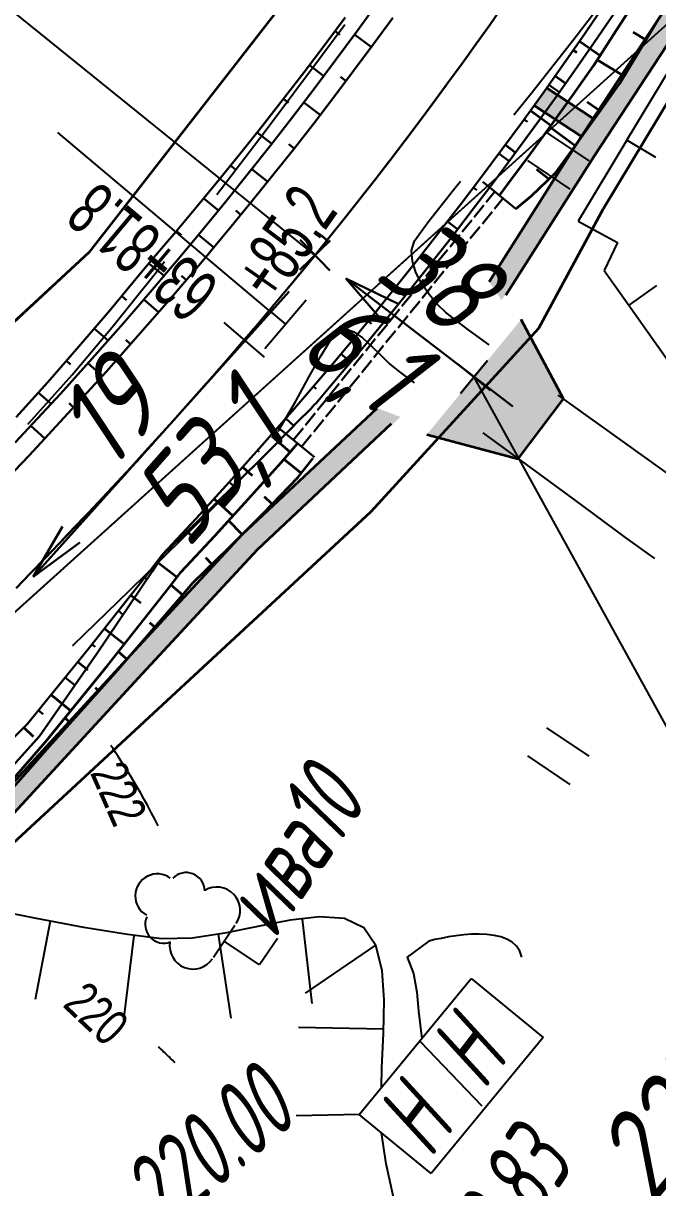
# Model space of a CAD drawing. Header units: millimetres. Extents: x -1799 to 6962, y -1020 to 4121.
# Drawn here: x 3622.6 to 3652.5, y 2821.7 to 2876.4 of the extents above; entities that cross this region are included whole.
import ezdxf
from ezdxf import colors
from ezdxf.entities.mleader import LeaderData, LeaderLine
from ezdxf.math import Vec2, Vec3

# ---------------------------------------------------------------- set-up
doc = ezdxf.new("R2010")
doc.units = ezdxf.units.MM
for name, pattern in [('ACAD_ISO02W100', [15, 12, -3]), ('CONTI', [0]), ('DASHED', [0.75, 0.5, -0.25]), ('STROT', [1.7, 0.5, -1.2])]:
    doc.linetypes.add(name, pattern=pattern)
for name, color, linetype, lineweight in [('10', 1, 'Continuous', 35), ('Гравий', 30, 'Continuous', 35), ('КОПИЯ_ОСЬ_13_ОТКОСЫ', 7, 'Continuous', 30), ('ОСЬ_ВЕРХ_ПОКРЫТИЯ_ГРАНИЦЫ_ПОЛОС', 7, 'Continuous', 30), ('ОСЬ_ВЕРХ_ПОКРЫТИЯ_ОСЬ', 1, 'Continuous', 30), ('Ось_примыкания', 1, 'Continuous', 35), ('Отметки', 5, 'Continuous', 30), ('Тротуар', 40, 'Continuous', 35), ('Трубы мет.', 7, 'ACAD_ISO02W100', 30), ('Уклоны ПЧ', 5, 'Continuous', 30)]:
    doc.layers.add(name, color=color, linetype=linetype, lineweight=lineweight)
for name, color, linetype in [('GOR_BDEFAULT', 212, 'CONTI'), ('NAD_MDEFAULT', 7, 'CONTI'), ('OBRIVDEFAULT', 32, 'CONTI'), ('PI_OTDEFAULT', 172, 'CONTI'), ('SIT_LDEFAULT', 7, 'CONTI'), ('USLZNDEFAULT', 7, 'CONTI'), ('ZAPSKDEFAULT', 7, 'CONTI'), ('КОПИЯ_ОСЬ_ТАНГЕНСЫ', 1, 'Continuous'), ('ОСЬ_ВЕРХ_ПОКРЫТИЯ_ОТКОСЫ', 7, 'Continuous'), ('ОСЬ_ВЕРХ_ПОКРЫТИЯ_ПИКЕТЫ', 1, 'Continuous'), ('ОСЬ_ВЕРХ_ПОКРЫТИЯ_РАЗБИВКА_КРИВ', 1, 'Continuous'), ('ОСЬ_ВЕРХ_ПОКРЫТИЯ_ТАНГЕНСЫ', 1, 'Continuous'), ('разметка', 7, 'Continuous')]:
    doc.layers.add(name, color=color, linetype=linetype)
doc.styles.add('eskd', font='spds.shx', dxfattribs={"width": 1.2, "oblique": 15})
doc.styles.add('SHRFT', font='TXT', dxfattribs={"width": 3.5})
doc.styles.get("Standard").update_dxf_attribs({"font": 'arial.ttf'})
doc.styles.add('ГОСТ', font='', dxfattribs={"oblique": 15, "height": 4})
doc.styles.get('ГОСТ').set_extended_font_data('GOST type A')

# ---------------------------------------------------------------- blocks, each defined once
blk = doc.blocks.new('BL_2011')
at = {"color": 0}
for p, q in [((0, 0), (0, 2.4)), ((1.6, 0), (1.6, 2.4))]:
    blk.add_line(p, q, dxfattribs=at)
blk = doc.blocks.new('BL_104')
at = {"color": 0}
for p, q in [((-0.9, 2), (0.9, 2)), ((0, 0), (0, 2)), ((1.5, 0), (0, 0))]:
    blk.add_line(p, q, dxfattribs=at)
for centre, radius, start, end in [((0, 5.8), 1.04, 358, 185), ((-0.94, 4.8), 0.88, 100, 235), ((0.94, 4.8), 0.88, 305, 80), ((-1, 3.1), 1.1, 115, 270), ((1, 3.1), 1.1, 270, 65)]:
    blk.add_arc(centre, radius, start, end, dxfattribs=at)
blk = doc.blocks.new('*U52')
at = {"layer": 'КОПИЯ_ОСЬ_13_ОТКОСЫ'}
for points in [[(364.230499267578, 631.182556152344), (365.706878662109, 632.84130859375), (367.168243408203, 634.5133056640631), (368.608276367188, 636.195556640625), (370.031524658203, 637.892028808594), (370.594573974609, 638.5738525390631), (371.163360595703, 639.238464355469), (371.728912353516, 639.9052734375), (372.762145996094, 641.136291503906), (373.785186767578, 642.375793457031), (374.797943115234, 643.623718261719), (375.800415039063, 644.879943847656), (376.79248046875, 646.144348144531), (377.774047851563, 647.416931152344), (378.7451171875, 648.697570800781), (379.70556640625, 649.986145019531)], [(364.184112548828, 630.003479003906), (364.796142578125, 630.652770996094), (366.303009033203, 632.2935791015631), (367.795043945313, 633.947937011719), (369.266845703125, 635.614013671875), (370.722106933594, 637.2945556640631), (371.298248291016, 637.970397949219), (371.863189697266, 638.643615722656), (373.022735595703, 640.037536621094), (374.089965820313, 641.337829589844), (375.145965576172, 642.6473388671881), (376.190643310547, 643.9658203125), (377.223907470703, 645.293273925781), (378.245666503906, 646.629638671875), (379.255889892578, 647.9747314453131), (380.254486083984, 649.3284912109381), (381.241363525391, 650.6907958984381)], [(379.22607421875, 649.340087890625), (379.452880859375, 649.1710205078131)], [(378.022644042969, 647.74267578125), (378.69775390625, 647.228576660156)], [(376.802856445313, 646.15771484375), (377.032623291016, 645.97900390625)], [(375.566864013672, 644.585388183594), (376.250579833984, 644.042236328125)], [(374.314819335938, 643.0257568359381), (374.547149658203, 642.8372802734381)], [(373.046813964844, 641.4791259765631), (373.738006591797, 640.906494140625)], [(371.763000488281, 639.945556640625), (371.998138427734, 639.746643066406)], [(370.468444824219, 638.421081542969), (371.180908203125, 637.832702636719)], [(369.189117431641, 636.8837890625), (369.408966064453, 636.699035644531)], [(367.895416259766, 635.358581542969), (368.549957275391, 634.79833984375)], [(366.587646484375, 633.845397949219), (366.788421630859, 633.670227050781)], [(365.266754150391, 632.3436279296881), (365.86474609375, 631.8133544921881)]]:
    blk.add_lwpolyline(points, dxfattribs=at)
blk = doc.blocks.new('_None')
blk = doc.blocks.new('Крест')
at = {"layer": 'Отметки'}
for points in [[(0, 1), (0, -1)], [(-1, 0), (1, 0)]]:
    blk.add_lwpolyline(points, dxfattribs=at)
blk = doc.blocks.new('Стрелка')
at = {"layer": 'Уклоны ПЧ', "ltscale": 2}
for points in [[(-0.02342005360436872, -0.04794833697465961), (-0.02342005360436872, 17.97170368749525)], [(-0.02342005360436872, -0.04794833697465961), (-0.5784949510263147, 2.621650927669716)], [(-0.02342005360436872, -0.04794833697465961), (0.5316548438175772, 2.621650927669716)]]:
    blk.add_lwpolyline(points, dxfattribs=at)

msp = doc.modelspace()

# ---------------------------------------------------------------- hatches: boundary and pattern name
at = {"layer": 'Гравий', "ltscale": 7}
for points in [[(3646.049808415768, 2862.506356669975), (3643.829159101859, 2859.798412485433), (3645.925029646149, 2855.988323338715), (3648.04370913574, 2858.772128904623)], [(3643.829159101859, 2859.798412485433), (3641.608402304913, 2857.09033723214), (3641.608402237829, 2857.090337143664), (3645.90440822641, 2855.961228148465), (3645.925029646149, 2855.988323338715)]]:
    msp.add_hatch(color=256, dxfattribs=at).paths.add_polyline_path(points)
at = {"layer": 'Тротуар', "lineweight": 30, "ltscale": 7}
for points in [[(3689.855972484404, 2975.383583003108), (3688.849431122662, 2975.461304333446), (3687.986193869156, 2972.475815641147), (3687.422746560196, 2968.916527452332), (3687.20929166204, 2967.937323836063), (3685.670514171603, 2960.878331534018), (3684.512979066154, 2954.426437493798), (3682.689804481672, 2945.928636242089), (3678.467887221583, 2931.065654819285), (3675.168710929933, 2920.675171074842), (3672.484654130365, 2913.344182007399), (3668.355003627375, 2905.03394244836), (3664.503893099327, 2898.174161877868), (3661.321862909166, 2892.933164621157), (3657.76275808886, 2886.142319357407), (3654.92116472321, 2880.858115817805), (3652.984006226741, 2877.357568754268), (3649.399106152743, 2871.89296175578), (3648.876112619715, 2871.064259735321), (3648.641903625141, 2870.73872756624), (3644.543915746452, 2864.28449616154), (3645.123415803633, 2863.413412258414), (3645.398887537778, 2863.788867984352), (3649.482122478288, 2870.196429036011), (3653.840763983239, 2876.840481138242), (3655.799043135028, 2880.379194333603), (3658.649217661246, 2885.679355329287), (3662.201051015765, 2892.456134440762), (3665.367730172331, 2897.670115811204), (3669.239317189271, 2904.566370073159), (3673.404727463445, 2912.948570265819), (3676.115233359431, 2920.351799994161), (3679.425638823692, 2930.777649092873), (3683.660690165541, 2945.6868681837), (3685.494276915919, 2954.233200452675), (3686.651521627509, 2960.68347588965)], [(3647.245245121137, 2873.395450231073), (3646.657474577552, 2872.575449749281), (3648.891314467395, 2871.11891451889), (3649.439836969055, 2871.955049373594)], [(3639.273615042135, 2858.342509669636), (3632.929944566809, 2852.399592085195), (3627.504679890242, 2846.529759212782), (3616.888840177658, 2835.024724389811), (3609.504126723632, 2826.936713347596), (3595.427902677658, 2813.797185327311), (3583.412881586506, 2805.213621164125), (3577.594800823115, 2799.679467737128), (3571.815515252742, 2794.148283030291), (3564.571897670548, 2786.821346707095), (3559.818348409704, 2779.067415578676), (3560.44127098597, 2778.126982340974), (3560.670539734487, 2778.544185280253), (3565.382974069662, 2786.219382364688), (3572.516927205152, 2793.435405675707), (3578.28511653175, 2798.955965862063), (3584.074158093057, 2804.462506986608), (3596.06256073234, 2813.021637940233), (3610.221985730352, 2826.239853092854), (3617.625556274297, 2834.348517116544), (3628.239616798246, 2845.851623723668), (3633.639887290055, 2851.694413771306), (3640.37525391565, 2857.920782602777)]]:
    msp.add_hatch(color=256, dxfattribs=at).paths.add_polyline_path(points)

# ---------------------------------------------------------------- linework, layer by layer
at = {"layer": '10'}
for p, q in [((3649.925964376258, 2867.733480734204), (3675.755964376332, 2910.583480734763)), ((3649.925964376258, 2867.733480734204), (3675.755964376332, 2910.583480734763)), ((3639.005964376332, 2882.743480734912), (3625.715964376295, 2865.653480735061)), ((3646.875964376444, 2862.103480734316), (3649.925964376258, 2867.733480734204)), ((3646.875964376444, 2862.103480734316), (3649.925964376258, 2867.733480734204)), ((3625.715964376295, 2865.653480735061), (3592.505964376332, 2834.923480734614)), ((3638.995964376556, 2853.473480734428), (3646.875964376444, 2862.103480734316)), ((3638.995964376556, 2853.473480734428), (3646.875964376444, 2862.103480734316)), ((3605.105964376426, 2822.113480734092), (3638.995964376556, 2853.473480734428)), ((3605.105964376426, 2822.113480734092), (3638.995964376556, 2853.473480734428))]:
    msp.add_line(p, q, dxfattribs=at)
msp.add_lwpolyline([(3751.805964376612, 3114.223480734428), (3724.9359643765, 3097.063480734279), (3708.645964376463, 3083.113480734092), (3696.475964376537, 3067.103480734316), (3689.535964376593, 3053.053480734502), (3682.645964376463, 3028.403480735061), (3677.525964376351, 3002.273480734241), (3673.515964376575, 2965.033480734949), (3670.385964376686, 2948.323480734986), (3653.765964376575, 2907.463480734651), (3639.005964376332, 2882.743480734912), (3625.715964376295, 2865.653480735061), (3592.505964376332, 2834.923480734614), (3493.495964376556, 2731.233480734204), (3483.275964376351, 2723.163480734837), (3391.29596437637, 2664.393480734353), (3376.695964376277, 2652.193480734167), (3361.055964376612, 2633.243480734912), (3356.615964376668, 2613.263480734465), (3360.79596437637, 2590.303480734502)], dxfattribs=at)
at = {"layer": 'GOR_BDEFAULT', "color": 212, "flags": 128}
for points, elevation in [([(3628.971700376433, 2838.689217735467), (3628.8117003764, 2839.009217735765), (3628.641700376416, 2839.319214735565), (3628.481700376442, 2839.629212735606), (3628.3117003764, 2839.929215735209), (3628.151700376426, 2840.229210735683), (3627.991700376451, 2840.509217735765), (3627.821700376409, 2840.779213735287), (3627.671700376444, 2841.039216734854), (3627.511700376412, 2841.289216734854), (3627.361700376447, 2841.529213735287), (3627.221700376433, 2841.749215735507), (3627.091700376428, 2841.949212734972), (3626.971700376433, 2842.139214735863), (3626.851700376437, 2842.319214735565), (3626.751700376402, 2842.469216735487)], 222), ([(3646.081700376419, 2832.51921173503), (3645.981700376442, 2832.799218735111), (3645.831700376419, 2833.039216734854), (3645.621700376398, 2833.219216735487), (3645.381700376407, 2833.369217735169), (3645.091700376428, 2833.469216735487), (3644.78170037643, 2833.539216734854), (3644.441700376405, 2833.579216734891), (3644.081700376419, 2833.599213735585), (3643.711700376423, 2833.589211735328), (3643.351700376437, 2833.559212735307), (3642.981700376442, 2833.51921173503), (3642.631700376407, 2833.469216735487), (3642.29170037644, 2833.399216735189), (3641.981700376442, 2833.339211735328), (3641.711700376423, 2833.26921173503), (3640.691700376405, 2832.509217735765), (3640.981700376442, 2831.739212735009), (3641.141700376416, 2830.869217735169), (3641.221700376433, 2829.969216735487), (3641.374240376414, 2828.692696735648)], 224), ([(3628.981700376442, 2828.309212735307), (3629.021700376421, 2828.26921173503), (3629.0617003764, 2828.219216735487), (3629.111700376447, 2828.169213734952), (3629.171700376444, 2828.119217735169), (3629.221700376433, 2828.069214735565), (3629.28170037643, 2828.01921173503), (3629.341700376428, 2827.95921473523), (3629.401700376426, 2827.909211734695), (3629.461700376423, 2827.849213735585), (3629.521700376421, 2827.799218735111), (3629.571700376409, 2827.739212735009), (3629.621700376398, 2827.689217735467), (3629.671700376444, 2827.639214735863), (3629.721700376433, 2827.599213735585), (3629.761700376412, 2827.559212735307)], 220), ([(3628.981700376442, 2828.309212735307), (3629.021700376421, 2828.26921173503), (3629.0617003764, 2828.219216735487), (3629.111700376447, 2828.169213734952), (3629.171700376444, 2828.119217735169), (3629.221700376433, 2828.069214735565), (3629.28170037643, 2828.01921173503), (3629.341700376428, 2827.95921473523), (3629.401700376426, 2827.909211734695), (3629.461700376423, 2827.849213735585), (3629.521700376421, 2827.799218735111), (3629.571700376409, 2827.739212735009), (3629.621700376398, 2827.689217735467), (3629.671700376444, 2827.639214735863), (3629.721700376433, 2827.599213735585), (3629.761700376412, 2827.559212735307)], 220), ([(3628.981700376442, 2828.309212735307), (3629.021700376421, 2828.26921173503), (3629.0617003764, 2828.219216735487), (3629.111700376447, 2828.169213734952), (3629.171700376444, 2828.119217735169), (3629.221700376433, 2828.069214735565), (3629.28170037643, 2828.01921173503), (3629.341700376428, 2827.95921473523), (3629.401700376426, 2827.909211734695), (3629.461700376423, 2827.849213735585), (3629.521700376421, 2827.799218735111), (3629.571700376409, 2827.739212735009), (3629.621700376398, 2827.689217735467), (3629.671700376444, 2827.639214735863), (3629.721700376433, 2827.599213735585), (3629.761700376412, 2827.559212735307)], 220), ([(3628.981700376442, 2828.309212735307), (3629.021700376421, 2828.26921173503), (3629.0617003764, 2828.219216735487), (3629.111700376447, 2828.169213734952), (3629.171700376444, 2828.119217735169), (3629.221700376433, 2828.069214735565), (3629.28170037643, 2828.01921173503), (3629.341700376428, 2827.95921473523), (3629.401700376426, 2827.909211734695), (3629.461700376423, 2827.849213735585), (3629.521700376421, 2827.799218735111), (3629.571700376409, 2827.739212735009), (3629.621700376398, 2827.689217735467), (3629.671700376444, 2827.639214735863), (3629.721700376433, 2827.599213735585), (3629.761700376412, 2827.559212735307)], 220)]:
    msp.add_lwpolyline(points, dxfattribs=dict(at, elevation=elevation))
at = {"layer": 'OBRIVDEFAULT', "color": 32}
for p, q in [((3623.251700376402, 2834.329216734891, 221.622), (3621.101700376437, 2834.759217735765, 221.648)), ((3625.471700376433, 2833.909211734695, 221.595), (3623.251700376402, 2834.329216734891, 221.622)), ((3635.181700376395, 2834.249215735507, 223.038), (3633.661700376435, 2833.95921473523, 222.667)), ((3636.5617003764, 2834.409211734695, 223.369), (3635.181700376395, 2834.249215735507, 223.038)), ((3635.741700376451, 2834.309212735307), (3636.201700376414, 2830.339211735328)), ((3637.741700376451, 2834.329216734891, 223.647), (3636.5617003764, 2834.409211734695, 223.369)), ((3638.641700376416, 2833.899216735189, 223.889), (3637.741700376451, 2834.329216734891, 223.647)), ((3623.891700376416, 2834.20921473523), (3623.191700376405, 2830.51921173503)), ((3627.521700376421, 2833.579216734891, 221.57), (3625.471700376433, 2833.909211734695, 221.595)), ((3633.661700376435, 2833.95921473523, 222.667), (3632.101700376437, 2833.639214735863, 222.28)), ((3639.211700376423, 2833.059212735307, 223.879), (3638.641700376416, 2833.899216735189, 223.889)), ((3627.831700376419, 2833.539216734854), (3627.341700376428, 2829.569214735565)), ((3629.151700376426, 2833.379212735606, 221.55), (3627.521700376421, 2833.579216734891, 221.57)), ((3630.571700376409, 2833.409211734695, 221.9), (3629.151700376426, 2833.379212735606, 221.55)), ((3632.101700376437, 2833.639214735863, 222.28), (3630.571700376409, 2833.409211734695, 221.9)), ((3631.801700376449, 2833.599213735585), (3632.391700376416, 2829.639214735863)), ((3639.191700376405, 2833.079216734891), (3635.881700376407, 2830.829216734891)), ((3639.511700376412, 2831.889214735863, 223.868), (3639.211700376423, 2833.059212735307, 223.879)), ((3639.611700376447, 2830.489212735009, 223.855), (3639.511700376412, 2831.889214735863, 223.868)), ((3639.581700376419, 2828.929215735209, 223.841), (3639.611700376447, 2830.489212735009, 223.855)), ((3639.581700376419, 2829.129212735606), (3635.581700376419, 2829.20921473523)), ((3639.501700376402, 2827.309212735307, 223.825), (3639.581700376419, 2828.929215735209, 223.841)), ((3639.472391376397, 2826.383053735283, 223.816207), (3639.501700376402, 2827.309212735307, 223.825)), ((3638.444337376402, 2825.108866735746), (3635.461700376423, 2825.049218735111)), ((3639.691700376405, 2822.799218735111, 223.801), (3639.481700376442, 2824.259217735765, 223.796)), ((3640.051700376449, 2821.229210735683, 223.807), (3639.691700376405, 2822.799218735111, 223.801))]:
    msp.add_line(p, q, dxfattribs=at)
at = {"layer": 'SIT_LDEFAULT', "color": 7}
for p, q in [((3648.53170037643, 2875.689217735467), (3650.461700376423, 2878.219216735487)), ((3655.361700376447, 2878.159211734695), (3651.011700376412, 2870.929215735209)), ((3636.701700376414, 2874.969216735487), (3637.751700376402, 2876.389214735863)), ((3646.501700376402, 2873.119217735169), (3648.53170037643, 2875.689217735467)), ((3633.951700376414, 2871.299218735111), (3636.711700376423, 2874.969216735487)), ((3645.711700376423, 2872.129212735606), (3646.501700376402, 2873.119217735169)), ((3631.731700376442, 2868.389214735863), (3633.951700376414, 2871.299218735111)), ((3651.021700376421, 2870.939217735467), (3648.731700376442, 2867.139214735863)), ((3652.391700376416, 2870.119217735169), (3651.021700376421, 2870.939217735467)), ((3642.871700376398, 2868.609215734911), (3643.201700376414, 2869.009217735765)), ((3641.641700376416, 2867.059212735307), (3642.871700376398, 2868.609215734911)), ((3648.731700376442, 2867.139214735863), (3650.581700376419, 2866.129212735606)), ((3641.03170037643, 2866.20921473523), (3641.641700376416, 2867.059212735307)), ((3640.891700376416, 2865.749215735507), (3641.03170037643, 2866.20921473523)), ((3650.581700376419, 2866.129212735606), (3649.951700376414, 2864.819214735565)), ((3640.931700376395, 2865.249215735507), (3640.891700376416, 2865.749215735507)), ((3628.841700376428, 2864.679215735209), (3629.271700376421, 2865.239212735009)), ((3641.101700376437, 2864.719216735487), (3640.931700376395, 2865.249215735507)), ((3626.8117003764, 2862.139214735863), (3628.841700376428, 2864.679215735209)), ((3641.371700376398, 2864.189217735467), (3641.101700376437, 2864.719216735487)), ((3649.951700376414, 2864.819214735565), (3651.111700376447, 2863.179215735209)), ((3641.721700376433, 2863.679215735209), (3641.371700376398, 2864.189217735467)), ((3652.421700376444, 2864.099213735585), (3651.111700376447, 2863.179215735209)), ((3642.111700376447, 2863.219216735487), (3641.721700376433, 2863.679215735209)), ((3642.501700376402, 2862.839211735328), (3642.111700376447, 2863.219216735487)), ((3643.53170037643, 2862.049218735111), (3642.501700376402, 2862.839211735328)), ((3651.111700376447, 2863.179215735209), (3656.891700376416, 2855.009217735765)), ((3624.921700376444, 2859.909211734695), (3626.8117003764, 2862.139214735863)), ((3637.111700376447, 2861.579216734891), (3637.471700376433, 2861.989212735009)), ((3637.471700376433, 2861.999215735507), (3637.801700376449, 2862.079216734891)), ((3637.801700376449, 2862.069214735565), (3638.171700376444, 2861.929215735209)), ((3638.171700376444, 2861.929215735209), (3638.581700376419, 2861.649216735189)), ((3638.581700376419, 2861.649216735189), (3639.001700376402, 2861.259217735765)), ((3644.54170037644, 2861.309212735307), (3643.53170037643, 2862.049218735111)), ((3636.641700376416, 2860.819214735565), (3637.111700376447, 2861.579216734891)), ((3639.001700376402, 2861.259217735765), (3639.431700376395, 2860.839211735328)), ((3636.081700376419, 2859.819214735565), (3636.641700376416, 2860.819214735565)), ((3639.431700376395, 2860.839211735328), (3639.861700376447, 2860.429215735209)), ((3639.861700376447, 2860.429215735209), (3640.261700376412, 2860.089211735328)), ((3640.261700376412, 2860.089211735328), (3641.021700376421, 2859.529213735287)), ((3622.881700376407, 2857.629212735606), (3624.921700376444, 2859.909211734695)), ((3635.441700376405, 2858.669213734952), (3636.081700376419, 2859.819214735565)), ((3648.161700376435, 2858.689217735467), (3647.79170037644, 2858.949212734972)), ((3634.761700376412, 2857.489212735009), (3635.441700376405, 2858.669213734952)), ((3650.921700376444, 2856.70921473523), (3648.161700376435, 2858.689217735467)), ((3622.841700376428, 2857.579216734891), (3622.881700376407, 2857.629212735606)), ((3634.611700376447, 2857.259217735765), (3634.761700376412, 2857.489212735009)), ((3644.241700376451, 2857.169213734952), (3645.8117003764, 2856.029213735287)), ((3653.421700376444, 2854.919213734952), (3650.921700376444, 2856.70921473523)), ((3645.8117003764, 2856.029213735287), (3648.511700376412, 2854.049218735111)), ((3630.091700376428, 2852.179215735209), (3632.081700376419, 2854.169213734952)), ((3648.511700376412, 2854.049218735111), (3650.951700376414, 2852.259217735765)), ((3627.621700376398, 2849.759217735765), (3630.091700376428, 2852.179215735209)), ((3650.951700376414, 2852.259217735765), (3652.321700376409, 2851.259217735765)), ((3624.971700376433, 2847.189217735467), (3627.621700376398, 2849.759217735765)), ((3624.941700376405, 2847.169213734952), (3624.971700376433, 2847.189217735467)), ((3638.431700376395, 2825.119217735169), (3643.701700376414, 2831.51921173503)), ((3643.701700376414, 2831.51921173503), (3647.081700376419, 2828.739212735009)), ((3641.29170037644, 2828.549218735111), (3644.201700376414, 2825.51921173503)), ((3647.081700376419, 2828.739212735009), (3641.8117003764, 2822.339211735328)), ((3639.481700376442, 2824.259217735765), (3638.431700376395, 2825.119217735169)), ((3641.8117003764, 2822.339211735328), (3639.481700376442, 2824.259217735765))]:
    msp.add_line(p, q, dxfattribs=at)
at = {"layer": 'Гравий', "linetype": 'Continuous'}
msp.add_lwpolyline([(3641.608402271298, 2857.090337135282), (3645.90440822641, 2855.961228148465), (3648.04370913574, 2858.772128904623), (3646.049616486018, 2862.506716120442)], dxfattribs=at)
at = {"layer": 'КОПИЯ_ОСЬ_13_ОТКОСЫ'}
for points in [[(3622.165466133893, 2842.836617119995), (3622.820739571393, 2843.48578704187), (3625.746520821393, 2847.08100188562), (3628.616638008893, 2850.722359307495), (3629.183532540143, 2851.45649016687), (3630.755798165143, 2853.147530205933), (3632.313415352643, 2854.852608330933), (3633.855407540143, 2856.576363213745), (3635.380798165143, 2858.315254815308), (3637.175231758893, 2860.412788994995), (3638.205993477643, 2861.645699151245), (3639.226501290143, 2862.886788018433), (3640.237243477643, 2864.135933526245), (3641.238220040143, 2865.392891534058), (3642.228942696393, 2866.657784112183), (3643.209899727643, 2867.930367119995), (3644.180602852643, 2869.210762627808), (3645.141540352643, 2870.498604424683), (3646.092223946393, 2871.794136651245), (3647.032653633893, 2873.096993096558), (3647.962829415143, 2874.407295830933), (3648.882263008893, 2875.724800713745), (3649.791442696393, 2877.049629815308)], [(3622.250934617807, 2856.72730063313), (3622.862751024057, 2857.376470555005), (3624.369586961557, 2859.01733969563), (3625.861774461557, 2860.67163657063), (3627.333454149057, 2862.337774265942), (3628.789020555307, 2864.01831625813), (3629.365192430307, 2864.69409750813), (3629.930133836557, 2865.367315281567), (3631.089313524057, 2866.761236180005), (3632.156696336557, 2868.061651219067), (3633.212848680307, 2869.371099461255), (3634.257282274057, 2870.689580906567), (3635.290485399057, 2872.017095555005), (3636.312458055307, 2873.353399265942), (3637.322711961557, 2874.69849203938), (3638.321247117807, 2876.052251805005), (3639.308063524057, 2877.414556492505)], [(3619.799762742807, 2852.87915610188), (3622.898395555307, 2856.116338719067), (3624.727497117807, 2858.080694187817), (3626.534137742807, 2860.065313328442), (3628.018512742807, 2861.73267172688), (3629.486774461557, 2863.414678562817), (3630.958454149057, 2865.140142430005), (3632.413043992807, 2866.880254734692), (3633.396442430307, 2868.080450047192), (3634.370563524057, 2869.28833578938), (3635.334918992807, 2870.504034031567), (3636.289508836557, 2871.727178562817), (3637.234333055307, 2872.957891453442), (3638.169879930307, 2874.19605063313), (3639.095172899057, 2875.441534031567), (3640.010700242807, 2876.694341648755)], [(3620.288513008893, 2839.479195244995), (3623.387145821393, 2842.916817315308), (3626.066345040143, 2846.769234307495), (3628.682555977643, 2850.660469659058), (3629.197204415143, 2851.443428643433), (3630.867614571393, 2853.045723565308), (3632.523376290143, 2854.662911065308), (3634.167419258893, 2856.301949151245), (3635.794372383893, 2857.957222588745), (3635.885192696393, 2858.041695244995), (3635.975036446393, 2858.127632744995), (3636.062927071393, 2858.215035088745), (3636.149841133893, 2858.303902276245), (3636.234802071393, 2858.394112237183), (3636.318298165143, 2858.485664971558), (3636.400817696393, 2858.578682549683), (3637.039489571393, 2859.324410088745), (3637.634216133893, 2860.026192315308), (3638.677673165143, 2861.275093682495), (3639.711364571393, 2862.532295830933), (3640.734802071393, 2863.797554619995), (3641.748473946393, 2865.070992119995), (3642.751403633893, 2866.35248626062), (3643.744567696393, 2867.641914971558), (3644.727477852643, 2868.939156182495), (3645.699645821393, 2870.244209893433), (3646.661559883893, 2871.556954034058), (3647.613220040143, 2872.87738860437), (3648.554138008893, 2874.205269463745), (3649.484313790143, 2875.540596612183), (3650.404235665143, 2876.88324797937)], [(3639.006793992807, 2875.32153891438), (3638.214313524057, 2875.906255711255)], [(3648.504333321393, 2875.180367119995), (3648.668395821393, 2875.065987237183)], [(3637.810993211557, 2873.71851157063), (3637.552692430307, 2873.913213719067)], [(3647.352477852643, 2873.545235284058), (3647.841247383893, 2873.197334893433)], [(3636.598590867807, 2872.12769125813), (3635.830036180307, 2872.71948813313)], [(3646.184997383893, 2871.921455987183), (3646.346618477643, 2871.803902276245)], [(3635.370563524057, 2870.549322117505), (3635.120075242807, 2870.746221531567)], [(3645.001403633893, 2870.309273369995), (3645.483337227643, 2869.951851494995)], [(3634.125934617807, 2868.983526219067), (3633.380817430307, 2869.581914890942)], [(3643.802184883893, 2868.708687432495), (3643.961364571393, 2868.588081963745)], [(3632.866168992807, 2867.430547703442), (3632.623493211557, 2867.629400242505)], [(3642.587341133893, 2867.12006438562), (3643.061950508893, 2866.753243096558)], [(3631.589801805307, 2865.890752781567), (3630.867633836557, 2866.49487875813)], [(3641.356872383893, 2865.543282159058), (3641.513610665143, 2865.419502862183)], [(3630.299274461557, 2864.362798680005), (3630.065876024057, 2864.561651219067)], [(3640.110778633893, 2863.978829034058), (3640.578552071393, 2863.602730401245)], [(3628.994586961557, 2862.847051609692), (3628.300739305307, 2863.450567234692)], [(3638.849548165143, 2862.426460869995), (3639.004333321393, 2862.299629815308)], [(3627.675251024057, 2861.343877781567), (3627.449176805307, 2861.54370688313)], [(3637.573669258893, 2860.88666594812), (3638.033630196393, 2860.501534112183)], [(3626.342243211557, 2859.852666844067), (3625.670856492807, 2860.458379734692)], [(3636.277282540143, 2859.363350518433), (3636.407165352643, 2859.252510674683)], [(3624.996540086557, 2858.37329672688), (3624.777790086557, 2858.573614109692)], [(3634.973083321393, 2857.847237237183), (3635.358825508893, 2857.510811455933)], [(3623.638141649057, 2856.905401219067), (3622.988239305307, 2857.511724461255)], [(3633.651305977643, 2856.346260674683), (3633.722106758893, 2856.283516534058)], [(3632.316833321393, 2854.856514580933), (3632.527282540143, 2854.666573174683)], [(3630.969177071393, 2853.378975518433), (3630.982360665143, 2853.36664641687)], [(3629.609802071393, 2851.911934502808), (3629.649841133893, 2851.874580987183)], [(3628.338805977643, 2850.369942315308), (3628.411071602643, 2850.313179619995)], [(3627.101013008893, 2848.79926360437), (3627.316833321393, 2848.629097588745)], [(3625.862731758893, 2847.228584893433), (3626.014098946393, 2847.109078057495)], [(3624.602477852643, 2845.675484307495), (3625.051696602643, 2845.310127862183)], [(3623.340270821393, 2844.124214776245), (3623.565368477643, 2843.941109307495)]]:
    msp.add_lwpolyline(points, dxfattribs=at)
at = {"layer": 'КОПИЯ_ОСЬ_ТАНГЕНСЫ'}
msp.add_line((3568.791700375858, 2800.61921473631), (3668.278458643626, 2890.250770822552), dxfattribs=at)
at = {"layer": 'ОСЬ_ВЕРХ_ПОКРЫТИЯ_ГРАНИЦЫ_ПОЛОС', "linetype": 'Continuous'}
msp.add_lwpolyline([(3645.141540352643, 2870.498604424683), (3645.141540352643, 2870.498604424683), (3645.141540352643, 2870.498604424683), (3646.092223946393, 2871.794136651245), (3647.032653633893, 2873.096993096558), (3647.962829415143, 2874.407295830933), (3648.882263008893, 2875.724800713745), (3649.791442696393, 2877.049629815308)], dxfattribs=at)
at = {"layer": 'ОСЬ_ВЕРХ_ПОКРЫТИЯ_ОСЬ'}
msp.add_lwpolyline([(3622.287922813537, 2849.873507361312), (3622.973382632665, 2850.576890978416), (3623.656432885657, 2851.282614704606), (3624.337003490373, 2851.990729972174), (3625.015023765862, 2852.701287522365), (3625.690422421563, 2853.414337401663), (3626.363127547093, 2854.129928931047), (3627.033066601793, 2854.848110684578), (3627.700166404489, 2855.568930471701), (3628.364353124614, 2856.292435313028), (3629.02555227234, 2857.018671421719), (3629.683688690429, 2857.747684173671), (3630.338686545272, 2858.479518094485), (3630.990469319173, 2859.214216829662), (3631.638959802638, 2859.951823123184), (3632.284080087158, 2860.692378797953), (3632.925751558398, 2861.435924725992), (3633.563894889909, 2862.182500804228), (3634.198430037455, 2862.932145943319), (3634.198430037455, 2862.932145943319, 0.090851226829), (3669.94031741145, 2925.533320878086)], format="xyb", dxfattribs=at)
at = {"layer": 'ОСЬ_ВЕРХ_ПОКРЫТИЯ_ОТКОСЫ'}
msp.add_lwpolyline([(3585.25154349331, 2810.221241155093), (3586.697692696393, 2811.305367119995), (3588.154723946393, 2812.391426690308), (3590.346130196393, 2814.015816338745), (3593.278259102643, 2816.175850518433), (3602.482360665143, 2824.455757744995), (3605.318298165143, 2827.018135674683), (3610.174255196393, 2831.448555596558), (3614.205016915143, 2835.189644463745), (3618.205993477643, 2838.982124932495), (3621.508727852643, 2842.18940032312), (3622.165466133893, 2842.836617119995), (3622.820739571393, 2843.48578704187), (3625.746520821393, 2847.08100188562), (3628.616638008893, 2850.722359307495), (3629.183532540143, 2851.45649016687), (3630.755798165143, 2853.147530205933), (3632.313415352643, 2854.852608330933), (3633.855407540143, 2856.576363213745), (3633.855407540143, 2856.576363213745)], dxfattribs=at)
at = {"layer": 'ОСЬ_ВЕРХ_ПОКРЫТИЯ_ПИКЕТЫ'}
msp.add_line((3633.975762225202, 2860.740047928331), (3632.078039031194, 2862.367514266086), dxfattribs=at)
at = {"layer": 'ОСЬ_ВЕРХ_ПОКРЫТИЯ_РАЗБИВКА_КРИВ'}
for p, q in [((3634.198430037455, 2862.932145943319), (3624.255374501963, 2871.306848721032)), ((3633.996968604255, 2861.140662400437), (3635.929592322247, 2863.435213676107)), ((3634.198430037455, 2862.932145943319), (3634.963280463193, 2862.287938038272))]:
    msp.add_line(p, q, dxfattribs=at)
at = {"layer": 'ОСЬ_ВЕРХ_ПОКРЫТИЯ_ТАНГЕНСЫ'}
msp.add_line((3568.791700375858, 2800.61921473631), (3668.281700375848, 2890.249214736198), dxfattribs=at)
at = {"layer": 'Ось_примыкания', "color": 0}
for p, q in [((3651.923951055951, 2875.660599089612), (3651.315663347845, 2876.022728041199)), ((3648.797608313538, 2875.603494536516), (3649.767063233603, 2874.926950993401)), ((3650.892124257904, 2873.947335774464), (3649.628557783037, 2874.713591494051)), ((3647.649478532645, 2873.965890532744), (3648.138820962466, 2873.618509377738)), ((3649.762387106786, 2872.29796244615), (3649.154968070457, 2872.727278910031)), ((3646.485757763041, 2872.339332188864), (3647.459718434644, 2871.636306515348)), ((3648.594160757997, 2870.674630188768), (3647.397256249134, 2871.550615537365)), ((3645.306786452109, 2870.723791488831), (3645.790244046491, 2870.369022079197)), ((3647.359742046488, 2869.114573708189), (3646.76647728956, 2869.556338504342)), ((3634.318712538292, 2857.019979410258), (3635.177832768104, 2856.266341896181)), ((3635.704223835792, 2855.279101975647), (3634.886198201168, 2855.932108227548)), ((3632.948012103074, 2855.562008324464), (3633.395214285303, 2855.161961729092)), ((3631.606460057237, 2854.078724979808), (3632.492411892521, 2853.269393262838)), ((3634.33897832293, 2853.81875720938), (3633.977754573027, 2854.164120078472)), ((3632.929944566751, 2852.399592085195), (3632.288704268643, 2853.046363605571)), ((3630.252768385291, 2852.606499806431), (3630.692187646238, 2852.197944253136)), ((3631.502727903813, 2850.998532183853), (3631.219770545062, 2851.289219689009)), ((3628.920895597324, 2851.116374195007), (3629.86617359517, 2850.386432222475)), ((3630.121759540032, 2849.554791273934), (3629.579036238583, 2850.015023619321)), ((3627.686744179091, 2849.542590128643), (3628.155645956993, 2849.173001841095)), ((3626.448688645245, 2847.971851927613), (3627.385389766636, 2847.233544292313)), ((3628.813941285314, 2848.041656894063), (3628.579116185321, 2848.245008907666)), ((3627.504679890242, 2846.529759212782), (3627.103850311754, 2846.876866493759)), ((3625.200096399154, 2846.409552783159), (3625.662787468211, 2846.03301538193)), ((3626.181774742008, 2845.029863969808), (3626.01774736454, 2845.176442364615)), ((3623.937698013915, 2844.858311242809), (3624.861985165868, 2844.106127538172)), ((3624.849109042649, 2843.538555103739), (3624.588919329379, 2843.771066231106)), ((3622.657048556526, 2843.32362072022), (3623.08395507694, 2842.892700411764)), ((3623.518481900925, 2842.045434077655), (3623.413467619403, 2842.138296574739))]:
    msp.add_line(p, q, dxfattribs=at)
for points in [[(3645.029045861776, 2868.345972326969), (3645.477219083908, 2868.940251733561), (3646.487961271408, 2870.303166772624), (3647.487472990158, 2871.674382592936), (3648.475265958908, 2873.053899194499), (3649.451828458908, 2874.441350366374), (3650.381515958908, 2875.873479272624), (3651.298996427658, 2877.313298608561)], [(3645.803822585565, 2867.717647413177), (3646.537921795456, 2868.315691657749), (3647.680832365158, 2869.426701928874), (3648.690109708908, 2870.805730249186), (3649.688156583908, 2872.192937280436), (3650.674484708908, 2873.588445092936), (3651.541183927658, 2875.017644311686), (3652.396164396408, 2876.453801538249)], [(3594.723801115158, 2814.576238061686), (3594.723801115158, 2814.576238061686), (3594.723801115158, 2814.576238061686), (3594.723801115158, 2814.576238061686), (3594.723801115158, 2814.576238061686), (3604.121750333908, 2822.641423608561), (3609.921555021408, 2827.659123803874), (3613.732590177658, 2831.657781030436), (3616.888840177658, 2835.024724389811), (3620.606125333908, 2839.152165796061), (3623.665207365158, 2842.637639428874), (3626.604660490158, 2846.244450952311), (3629.489426115158, 2849.899114038249), (3630.059250333908, 2850.636174585124), (3631.639328458908, 2852.335393335124), (3633.204269865158, 2854.048772241374), (3634.755051115158, 2855.781804467936), (3635.535496067469, 2856.676249124494)], [(3595.427902677658, 2813.797185327311), (3595.427902677658, 2813.797185327311), (3595.427902677658, 2813.797185327311), (3595.427902677658, 2813.797185327311), (3595.427902677658, 2813.797185327311), (3604.461594083908, 2822.265202905436), (3610.038742521408, 2827.531560327311), (3613.877121427658, 2831.501897241374), (3617.057785490158, 2834.846013452311), (3620.791183927658, 2838.961247827311), (3623.864914396408, 2842.437199975749), (3626.958664396408, 2845.899236108561), (3630.003097990158, 2849.414861108561), (3630.605148771408, 2850.124822046061), (3632.276047208908, 2851.751286889811), (3633.931808927658, 2853.392888452311), (3635.547537060027, 2855.08281932344), (3636.264907016486, 2855.981473834639)]]:
    msp.add_lwpolyline(points, dxfattribs=at)
at = {"layer": 'разметка', "lineweight": 30, "ltscale": 7}
for points in [[(3641.745936745496, 2872.466968320695), (3642.536035839477, 2873.537400928711)], [(3629.899697619529, 2857.989032538992), (3630.904717584383, 2859.11755626594)]]:
    msp.add_lwpolyline(points, dxfattribs=at)
at = {"layer": 'разметка', "linetype": 'STROT', "lineweight": 30}
msp.add_lwpolyline([(3630.904717584353, 2859.11755626594, 0.02140787144015531), (3641.745936745496, 2872.466968320695)], format="xyb", dxfattribs=at)
at = {"layer": 'разметка', "linetype": 'DASHED', "lineweight": 30, "ltscale": 14}
msp.add_lwpolyline([(3593.946517067883, 2823.281052308542, 0.02131832542920847), (3627.048194281329, 2854.80831749962, 0.0006210343942398597), (3629.899697619529, 2857.989032538992)], format="xyb", dxfattribs=at)
at = {"layer": 'Тротуар', "linetype": 'Continuous'}
for points in [[(3644.543915745811, 2864.28449616154), (3648.641903625141, 2870.73872756624), (3652.984006226741, 2877.357568754268), (3654.92116472321, 2880.858115817805), (3657.76275808886, 2886.142319357407), (3660.579825484669, 2891.699040796061), (3664.503893099327, 2898.174161877868), (3668.355003627375, 2905.03394244836), (3672.484654130365, 2913.344182007399), (3675.168710929933, 2920.675171074842), (3678.467887221583, 2931.065654819285), (3682.689804481905, 2945.92863624302), (3684.512979066154, 2954.426437493798), (3685.670514171603, 2960.878331534018), (3688.849431123041, 2975.461304334377)], [(3645.324800058248, 2863.648747170729), (3649.482122478288, 2870.196429036011), (3653.840763983239, 2876.840481138242), (3655.799043135028, 2880.379194333603), (3658.649217661246, 2885.679355329287), (3661.454646182867, 2891.213118857157), (3665.367730172331, 2897.670115811204), (3669.239317189271, 2904.566370073159), (3673.404727463445, 2912.948570265819), (3676.115233359431, 2920.351799994161), (3679.425638823692, 2930.777649092873), (3683.660690165541, 2945.6868681837), (3685.494276915919, 2954.233200452675), (3686.651521627509, 2960.68347588965), (3689.855972484404, 2975.383583003108)], [(3559.818348408977, 2779.067415577744), (3564.590966912345, 2786.84063532335), (3571.815508819049, 2794.148289554206), (3577.594796869127, 2799.679471994204), (3583.391046258776, 2805.192869211), (3595.427902677658, 2813.797185327311), (3609.510414185419, 2826.94359960818), (3616.888840177658, 2835.024724389811), (3627.504679890242, 2846.529759212782), (3632.929944566809, 2852.399592085195), (3639.273615041902, 2858.342509669636)], [(3560.670539734225, 2778.544185279322), (3565.382974069662, 2786.219382364688), (3572.516927205035, 2793.435405675707), (3578.285116531662, 2798.955965862063), (3584.029529300033, 2804.420056041715), (3596.06256073234, 2813.021637940233), (3610.221985730352, 2826.239853092854), (3617.625556274297, 2834.348517116544), (3628.239616798246, 2845.851623723668), (3633.639887290055, 2851.694413771306), (3639.957294471222, 2857.61272721031)]]:
    msp.add_lwpolyline(points, dxfattribs=at)
at = {"layer": 'Тротуар', "lineweight": 30, "ltscale": 7}
for points in [[(3649.439836969055, 2871.955049373594), (3647.245245120934, 2873.395450231073)], [(3648.891202871027, 2871.118986896624), (3646.657473282869, 2872.575450589334)]]:
    msp.add_lwpolyline(points, dxfattribs=at)
at = {"layer": 'Трубы мет.', "lineweight": 30}
for points in [[(3645.803822585565, 2867.717647413177), (3644.250436220502, 2868.977405643475)], [(3636.328183709827, 2856.033398895909), (3634.722235994801, 2857.335783090827)]]:
    msp.add_lwpolyline(points, dxfattribs=at)
at = {"layer": 'Трубы мет.', "lineweight": 30, "ltscale": 0.06}
for points in [[(3635.334525056367, 2856.839231685189), (3644.810163931174, 2868.523480203387)], [(3635.722871645537, 2856.524292126683), (3645.198510522207, 2868.208540644881)]]:
    msp.add_lwpolyline(points, dxfattribs=at)
at = {"layer": 'Уклоны ПЧ', "ltscale": 2}
for points in [[(3637.800677570902, 2864.432368069341), (3645.6610068885, 2858.412088095595)], [(3637.800677570902, 2864.432368069341), (3640.25758001768, 2863.249786680949)], [(3637.800677570902, 2864.432368069341), (3639.582551707494, 2862.368441488979)]]:
    msp.add_lwpolyline(points, dxfattribs=at)

# ---------------------------------------------------------------- block references
at = {"layer": 'USLZNDEFAULT', "color": 7, "rotation": 56}
msp.add_blockref('BL_104', (3633.741700376451, 2832.149216735189), dxfattribs=at)
at = {"layer": 'ZAPSKDEFAULT', "color": 7, "rotation": 56}
for p in [(3648.351700376437, 2868.639214735863), (3648.351700376437, 2840.639214735863)]:
    msp.add_blockref('BL_2011', p, dxfattribs=at)
at = {"layer": 'КОПИЯ_ОСЬ_13_ОТКОСЫ'}
msp.add_blockref('*U52', (3258.066791793108, 2226.723744223279), dxfattribs=at)
at = {"layer": 'Отметки'}
for p, rotation in [((3636.349903818142, 2865.530699806673), 44.05376946910443), ((3643.829159101801, 2859.798412485433), 50.93124063432914)]:
    msp.add_blockref('Крест', p, dxfattribs=dict(at, rotation=rotation))
at = {"layer": 'Уклоны ПЧ', "rotation": 318.0901341985213}
msp.add_blockref('Стрелка', (3623.147626296335, 2850.427507049789), dxfattribs=at)

# ---------------------------------------------------------------- texts
at = {"layer": 'GOR_BDEFAULT', "color": 212, "style": 'SHRFT', "width": 0.75}
for s, rotation, p in [('222', 293.711372, (3625.755868376416, 2841.184075734963, 222)), ('220', 316.605008, (3624.433447376427, 2830.23091973496, 220)), ('220', 316.605008, (3624.433447376427, 2830.23091973496, 220))]:
    msp.add_text(s, height=1.722262, rotation=rotation, dxfattribs=at).set_placement(p)
at = {"layer": 'NAD_MDEFAULT', "color": 7, "style": 'eskd', "oblique": 10, "width": 0.8}
for s, rotation, p in [('ива10', 56, (3634.460868376433, 2833.310279734817)), ('Н', 52.500539, (3644.295063376436, 2826.211006735836)), ('Н', 52.500539, (3641.78080337641, 2822.998752735009))]:
    msp.add_text(s, height=3.5, rotation=rotation, dxfattribs=at).set_placement(p)
at = {"layer": 'PI_OTDEFAULT', "color": 172, "style": 'eskd', "oblique": 10, "width": 0.8}
for s, rotation, p in [('220.00', 40, (3629.221700376433, 2819.499215735507)), ('223.83', 56, (3643.801700376449, 2815.649216735189))]:
    msp.add_text(s, height=3.5, rotation=rotation, dxfattribs=at).set_placement(p)
at = {"layer": 'ОСЬ_ВЕРХ_ПОКРЫТИЯ_ПИКЕТЫ', "width": 0.6}
msp.add_text('+85,2', height=2.5, rotation=55.105031684519, dxfattribs=at).set_placement((3634.440337114715, 2863.246934822214))
at = {"layer": 'ОСЬ_ВЕРХ_ПОКРЫТИЯ_РАЗБИВКА_КРИВ', "width": 0.6}
msp.add_text('63+81.8', height=2.5, rotation=139.893687068769, dxfattribs=at).set_placement((3631.964200019962, 2864.160240495962))
at = {"layer": 'Уклоны ПЧ', "style": 'ГОСТ', "oblique": 15}
for s, rotation, p in [('38', 322.8823406480271, (3639.059961656641, 2864.499654367951)), ('6,1', 322.8823406480271, (3635.414421344389, 2860.938201022719)), ('19', 48.59422419377386, (3626.70008543222, 2855.247580900242)), ('53,1', 48.59422419377386, (3630.346157510134, 2851.643266598147))]:
    msp.add_text(s, height=4, rotation=rotation, dxfattribs=at).set_placement(p)

# ---------------------------------------------------------------- leaders
at = {"layer": 'Отметки', "ltscale": 0.2}
ml = msp.add_multileader_mtext('Standard', dxfattribs=at)
ml.set_content('223,38', color=256, style='ГОСТ')
ml.set_leader_properties()
ml.set_arrow_properties(name='NONE')
ml.build(insert=Vec2(0, 0))
ml.multileader.update_dxf_attribs({"text_left_attachment_type": 6, "text_right_attachment_type": 6, "dogleg_length": 0.36, "arrow_head_size": 2})
ctx = ml.context
ctx.base_point, ctx.arrow_head_size, ctx.landing_gap_size, ctx.plane_origin, ctx.plane_x_axis, ctx.plane_y_axis = Vec3(3570.906664872885, 2891.802955528943), 2, 0, Vec3(3663.542358477987, 2842.328552564991), Vec3(0.7301729104725295, 0.6832624099217484), Vec3(-0.6832624099217484, 0.7301729104725295)
ctx.left_attachment, ctx.right_attachment, ctx.text_align_type = 6, 6, 2
notes = []
notes.append((ctx, [(1, (1, 1, 0), (3586.165621621456, 2906.081589276356), (-0.7301729104725297, -0.6832624099217484), 0.3600000000000004, [(0, [(3636.349903819335, 2865.530699805741)], 0, [])])]))
ctx.mtext.insert, ctx.mtext.text_direction, ctx.mtext.rotation, ctx.mtext.alignment, ctx.mtext.line_spacing_style, ctx.mtext.flow_direction = Vec3(3582.759459251984, 2909.194723352243), Vec3(0.7301729104725296, 0.6832624099217484), 0.7522213443893433, 3, 2, 5
ml = msp.add_multileader_mtext('Standard', dxfattribs=at)
ml.set_content('223,61', color=256, style='ГОСТ')
ml.set_leader_properties()
ml.set_arrow_properties(name='NONE')
ml.build(insert=Vec2(0, 0))
ml.multileader.update_dxf_attribs({"text_left_attachment_type": 6, "text_right_attachment_type": 6, "dogleg_length": 0.36, "arrow_head_size": 2})
ctx = ml.context
ctx.base_point, ctx.arrow_head_size, ctx.landing_gap_size, ctx.plane_origin, ctx.plane_x_axis, ctx.plane_y_axis = Vec3(3647.855683480551, 2814.696186360905), 2, 0, Vec3(3744.867707267005, 2775.620920488064), Vec3(0.6431006885649535, 0.7657816296877868), Vec3(-0.7657816296877868, 0.6431006885649535)
ctx.left_attachment, ctx.right_attachment, ctx.text_align_type = 6, 6, 2
notes.append((ctx, [(1, (1, 1, 0), (3660.41353304784, 2829.649630942767), (-0.6431006885649537, -0.7657816296877867), 0.3600000000000004, [(0, [(3643.829159101801, 2859.798412485433)], 0, [])])]))
ctx.mtext.insert, ctx.mtext.text_direction, ctx.mtext.rotation, ctx.mtext.alignment, ctx.mtext.line_spacing_style, ctx.mtext.flow_direction = Vec3(3656.659092876691, 2832.332488535357), Vec3(0.6431006885649536, 0.7657816296877868), 0.8722558604334854, 3, 2, 5
for ctx, leaders in notes:
    for number, flags, end, landing, length, lines in leaders:
        leader = LeaderData()
        leader.index, (leader.has_last_leader_line, leader.has_dogleg_vector, leader.attachment_direction) = number, flags
        leader.last_leader_point, leader.dogleg_vector, leader.dogleg_length = Vec3(end), Vec3(landing), length
        for number, points, colour, breaks in lines:
            line = LeaderLine()
            line.index, line.vertices, line.color, line.breaks = number, Vec3.list(points), colors.encode_raw_color(colour), breaks
            leader.lines.append(line)
        ctx.leaders.append(leader)

doc.saveas('drawing.dxf')
